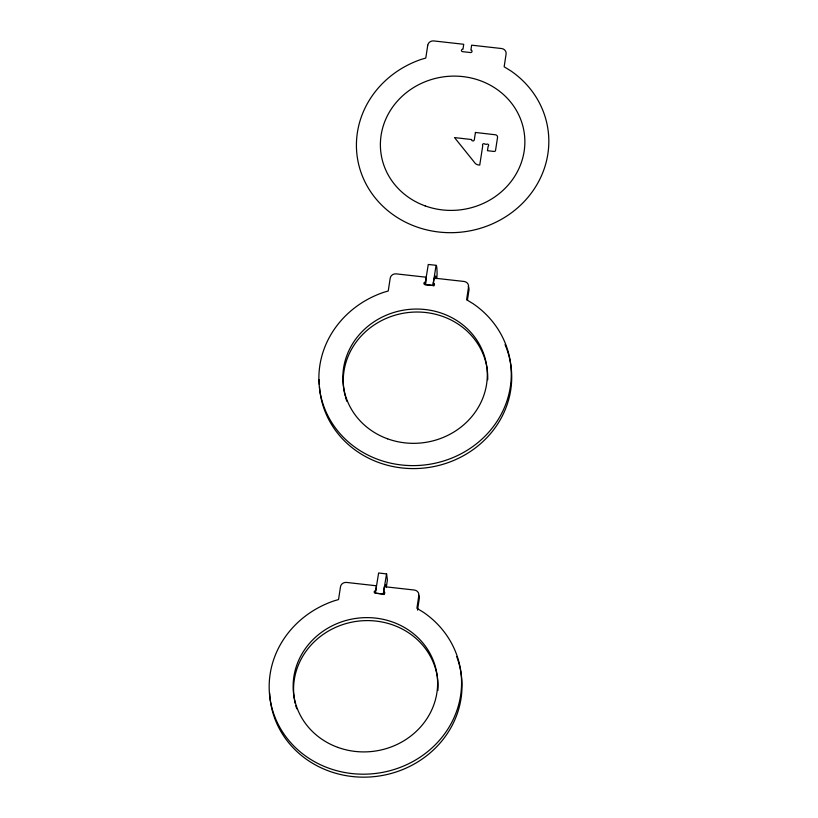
<?xml version="1.0" encoding="UTF-8"?>
<svg xmlns="http://www.w3.org/2000/svg" width="818" height="818" viewBox="0 0 818 818"><rect width="100%" height="100%" fill="white"/><g stroke="black" fill="none" stroke-linecap="round" stroke-linejoin="round"><path stroke-width="1.23" d="M385.697 586.383L386.014 584.553L386.321 587.12L387.395 579.952L386.597 573.939L378.632 572.978L375.329 593.162L383.243 594.062L386.556 573.878M435.391 277.813L435.718 275.973L436.025 278.549C437.937 280.329 436.832 260.196 435.841 266.76L432.947 285.492L425.033 284.592L428.274 264.48L436.239 265.308M425.718 284.122L426.178 277.22L396.219 273.866A5.337 4.939 -8.3 0 0 390.196 278.192L388.243 290.993L383.652 292.333A96.35 89.274 -8.3 0 0 332.026 422.998A96.35 89.274 -8.3 0 0 478.908 441.792A96.35 89.274 -8.3 0 0 473.223 303.785L466.608 299.715L468.55 286.965A5.337 4.939 -8.3 0 0 464.031 281.464L434.082 278.11L433.336 283.028L433.765 286.003M383.632 591.598L384.388 586.68L414.327 590.034A5.337 4.939 -8.3 0 1 418.847 595.535L416.904 608.285L423.519 612.355A96.35 89.274 -8.3 0 1 429.205 750.362A96.35 89.274 -8.3 0 1 282.322 731.578A96.35 89.274 -8.3 0 1 333.949 600.903L338.54 599.563L340.493 586.762A5.337 4.939 -8.3 0 1 346.515 582.436L376.474 585.79L375.728 590.708A1.329 1.237 -8.3 0 0 374.215 591.792A1.329 1.237 -8.3 0 0 375.35 593.162L383.253 594.052A1.329 1.237 -8.3 0 0 384.767 592.968A1.329 1.237 -8.3 0 0 383.632 591.598L384.071 594.574M417.517 610.105L419.286 598.52A5.337 4.939 -8.3 0 0 418.53 595.218M467.395 300.37L468.98 289.95A5.337 4.939 -8.3 0 0 468.233 286.648M506.874 349.296A96.35 89.274 -8.3 0 1 433.918 466.546A96.35 89.274 -8.3 0 1 319.511 387.037M319.368 384.532A96.35 89.274 -8.3 0 1 319.317 379.521M505.043 344.623A96.35 89.274 -8.3 0 1 506.444 348.12M487.252 369.889A72.342 67.025 -8.3 0 1 487.712 379.746M346.791 401.249A72.342 67.025 -8.3 0 1 345.482 397.047M345.196 395.994A72.342 67.025 -8.3 0 1 402.415 313.417A72.342 67.025 -8.3 0 1 487.109 368.806M433.336 283.028A1.329 1.237 -8.3 0 1 434.47 284.398A1.329 1.237 -8.3 0 1 432.957 285.482L425.053 284.592A1.329 1.237 -8.3 0 1 423.918 283.222A1.329 1.237 -8.3 0 1 425.421 282.138M456.741 656.69A96.35 89.274 -8.3 0 1 383.55 775.249A96.35 89.274 -8.3 0 1 269.674 693.112M437.405 677.376A72.342 67.025 -8.3 0 1 437.906 690.515M296.729 708.777A72.342 67.025 -8.3 0 1 295.779 705.617M295.237 703.5A72.342 67.025 -8.3 0 1 352.711 621.987A72.342 67.025 -8.3 0 1 437.241 676.292M427.742 45.256L425.789 58.058L421.198 59.397A96.35 89.274 -8.3 0 0 369.572 190.073A96.35 89.274 -8.3 0 0 516.455 208.856A96.35 89.274 -8.3 0 0 510.769 70.849L504.154 66.779L506.097 54.039A5.337 4.939 -8.3 0 0 501.577 48.528L471.638 45.174L470.882 50.092A1.329 1.237 -8.3 0 1 472.017 51.462A1.329 1.237 -8.3 0 1 470.514 52.546L462.599 51.657A1.329 1.237 -8.3 0 1 461.464 50.287A1.329 1.237 -8.3 0 1 462.978 49.203L463.724 44.284L433.765 40.931A5.337 4.939 -8.3 0 0 427.742 45.256M475.432 132.465L474.287 139.847A1.329 1.237 -8.3 0 1 472.773 140.921A1.329 1.237 -8.3 0 1 471.649 139.541L454.522 137.588L475.115 163.201A5.337 4.949 -8.3 0 0 478.274 164.899L479.747 165.072L482.753 145.686A1.329 1.237 -8.3 0 1 483.019 143.948A1.329 1.237 -8.3 0 1 484.88 144.152L486.536 144.346A1.329 1.237 -8.3 0 1 488.397 144.561A1.329 1.237 -8.3 0 1 488.131 146.299L487.446 150.696L494.154 151.463A1.329 1.237 -8.3 0 0 495.524 150.481L497.569 137.301A2.669 2.474 -8.3 0 0 495.514 134.786L475.432 132.465M425.135 205.891A72.342 67.025 -8.3 0 0 524.226 132.884A72.342 67.025 -8.3 0 0 408.519 90.992A72.342 67.025 -8.3 0 0 425.135 205.891M387.589 438.826A72.342 67.025 -8.3 0 0 486.669 365.82A72.342 67.025 -8.3 0 0 370.963 323.928A72.342 67.025 -8.3 0 0 387.589 438.826M337.885 747.396A72.342 67.025 -8.3 0 0 436.976 674.39A72.342 67.025 -8.3 0 0 321.269 632.498A72.342 67.025 -8.3 0 0 337.885 747.396"/></g></svg>
